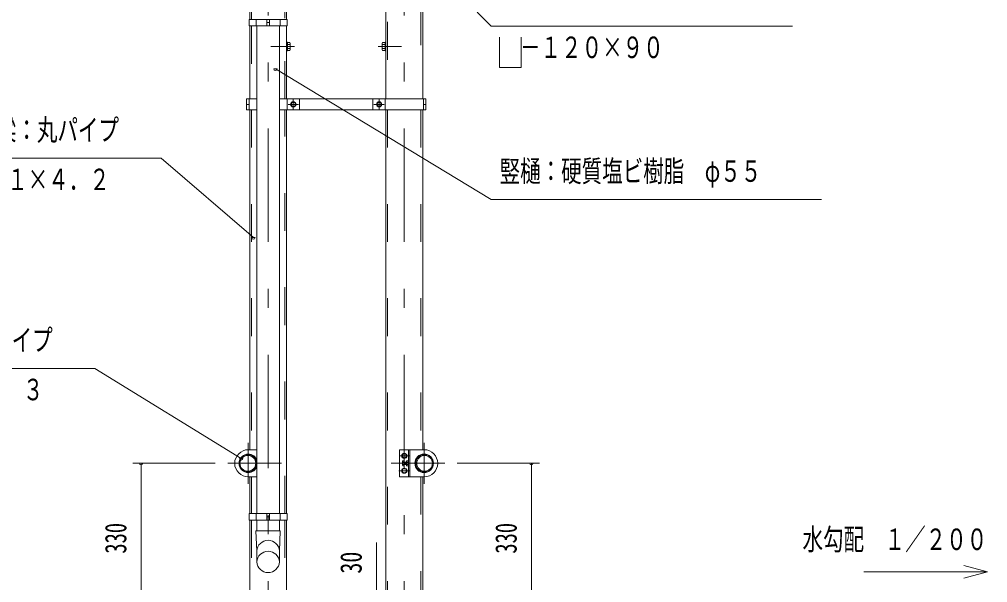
# Model space of a CAD drawing. Units: millimetres, scale not verified. Extents: x -31547 to 31550, y -14700 to 14700.
# Drawn here: x 18687 to 26900, y 1676 to 6454 of the extents above; entities that cross this region are included whole.
import ezdxf
from ezdxf.enums import TextEntityAlignment as Align

# ---------------------------------------------------------------- set-up
doc = ezdxf.new("R2010")
doc.units = ezdxf.units.MM
doc.header["$LTSCALE"] = 80
doc.linetypes.add('USER2', pattern=[10, 4, -6])
doc.linetypes.add('USER3', pattern=[24, 12, -5, 2, -5])
for name, color, linetype, lineweight in [('0-6_2-02BOLD', 7, 'Continuous', 18), ('0-7_2-12HIDDEN', 3, 'USER2', 18), ('0-8_2-22CENTER', 3, 'USER3', 18), ('0-9_2-42THIN', 4, 'Continuous', 18), ('0-A_2-52DIM', 3, 'Continuous', 18)]:
    doc.layers.add(name, color=color, linetype=linetype, lineweight=lineweight)
doc.styles.add('ＭＳ ゴシック', font='')
doc.styles.get('ＭＳ ゴシック').set_extended_font_data('MS Gothic')

msp = doc.modelspace()

# ---------------------------------------------------------------- linework, layer by layer
at = {"layer": '0-6_2-02BOLD'}
for p, q in [((21796.42, 7209.27), (21796.42, 5778.4)), ((20953.26, 6788.06), (20953.26, 6453.9)), ((20635.82, 6453.9), (20635.82, 6397.9)), ((20695.47, 6453.9), (20695.47, 6397.9)), ((20786.66, 6453.9), (20786.66, 6397.9)), ((20786.66, 6425.9), (20808.01, 6425.9)), ((20808.01, 6453.9), (20808.01, 6397.9)), ((20899.16, 6453.9), (20899.16, 6397.9)), ((20635.82, 6397.9), (20958.86, 6397.9)), ((20641.41, 6397.9), (20641.41, 5778.4)), ((20701.08, 6397.9), (20701.08, 2260.9)), ((20893.61, 2260.9), (20893.61, 6397.9)), ((20953.26, 5778.4), (20953.26, 6397.9)), ((20960.26, 6259.65), (20953.26, 6259.65)), ((20960.26, 6186.15), (20960.26, 6259.65)), ((21764.91, 6251.78), (21768.08, 6257.26)), ((21764.91, 6194.03), (21764.91, 6251.78)), ((21768.08, 6257.26), (21789.41, 6257.26)), ((20960.26, 6186.15), (20953.26, 6186.15)), ((20981.59, 6240.08), (20960.26, 6240.08)), ((20981.59, 6205.73), (20960.26, 6205.73)), ((20981.59, 6188.55), (20960.26, 6188.55)), ((20984.76, 6194.03), (20981.59, 6188.55)), ((21768.08, 6240.08), (21789.41, 6240.08)), ((21768.08, 6205.73), (21789.41, 6205.73)), ((21789.41, 6186.15), (21796.42, 6186.15)), ((20614.47, 5778.4), (20701.08, 5778.4)), ((20635.82, 5778.4), (20635.82, 5687.41)), ((22135.2, 5778.4), (20893.61, 5778.4)), ((20958.87, 5778.4), (20958.87, 5687.41)), ((20993.43, 5743.01), (21010.93, 5753.12)), ((21010.93, 5753.12), (21028.43, 5743.01)), ((21063.87, 5778.4), (21063.87, 5687.41)), ((21685.81, 5778.4), (21685.81, 5687.41)), ((21790.8, 5778.4), (21790.8, 5687.41)), ((22113.85, 5778.4), (22113.85, 5687.41)), ((20614.47, 5732.91), (20635.82, 5732.91)), ((20641.41, 5687.41), (20641.41, 2803.4)), ((20953.26, 2260.9), (20953.26, 5687.41)), ((21010.93, 5712.69), (21028.43, 5722.81)), ((21028.43, 5743.01), (21028.43, 5722.81)), ((21721.24, 5743.01), (21721.24, 5722.81)), ((21738.74, 5712.69), (21721.24, 5722.81)), ((21756.25, 5722.81), (21738.74, 5712.69)), ((21756.25, 5743.01), (21756.25, 5722.81)), ((21796.42, 5687.41), (21796.42, -532.1)), ((22108.27, 5687.41), (22108.27, 2803.4)), ((22135.2, 5732.91), (22113.85, 5732.91)), ((20629.34, 2803.4), (20701.08, 2803.4)), ((21987.34, 2803.4), (21987.34, 2572.4)), ((21952.34, 2771.11), (21934.84, 2761.01)), ((21934.84, 2761.01), (21934.84, 2740.8)), ((21969.84, 2761.01), (21952.34, 2771.11)), ((21952.34, 2645.11), (21934.84, 2635)), ((21934.84, 2635), (21934.84, 2614.8)), ((21938.34, 2670.75), (21940.1, 2667.7)), ((21940.1, 2698.01), (21952.34, 2698.01)), ((21940.1, 2677.8), (21952.34, 2677.8)), ((21940.1, 2667.7), (21952.34, 2667.7)), ((21952.34, 2667.7), (21952.34, 2708.11)), ((21969.84, 2698.4), (21952.34, 2698.4)), ((21969.84, 2677.4), (21952.34, 2677.4)), ((21969.84, 2635), (21952.34, 2645.11)), ((21969.84, 2705.05), (21971.61, 2708.11)), ((21971.61, 2708.11), (21987.34, 2708.11)), ((21971.61, 2698.01), (21987.34, 2698.01)), ((21971.61, 2677.8), (21987.34, 2677.8)), ((22046.14, 2698.4), (22042.29, 2698.4)), ((22046.14, 2677.4), (22042.29, 2677.4)), ((22046.14, 2677.41), (22046.14, 2698.4)), ((22049.63, 2694.9), (22046.14, 2698.4)), ((22046.14, 2677.41), (22049.63, 2680.9)), ((22049.63, 2694.9), (22049.63, 2680.9)), ((20629.34, 2572.4), (20701.08, 2572.4)), ((20641.41, 2572.4), (20641.41, 2260.9)), ((22120.34, 2572.4), (21910.35, 2572.4)), ((22108.26, 2572.4), (22108.28, -532.1)), ((20635.82, 2260.9), (20958.86, 2260.9)), ((20695.47, 2260.9), (20695.47, 2204.9)), ((20786.66, 2260.9), (20786.66, 2204.9)), ((20786.66, 2232.9), (20808.01, 2232.9)), ((20808.01, 2260.9), (20808.01, 2204.9)), ((20899.16, 2260.9), (20899.16, 2204.9)), ((20958.86, 2260.9), (20958.86, 2204.9)), ((20701.06, 2115.78), (20701.06, 2204.9)), ((20893.55, 2115.78), (20893.55, 2204.9)), ((20953.26, 2204.9), (20953.26, -532.1))]:
    msp.add_line(p, q, dxfattribs=at)
for points in [[(20246.2, 7504.7), (20641.41, 7344.93), (20641.41, 6453.9)], [(21796.42, 7209.27), (21952.34, 7447.9), (22108.27, 7344.93), (22108.27, 5778.4)], [(20635.82, 6453.9), (20958.86, 6453.9), (20958.86, 6397.9)], [(20984.76, 6194.03), (20984.76, 6251.78), (20981.59, 6257.26), (20960.26, 6257.26)], [(21789.41, 6186.15), (21789.41, 6259.65), (21796.42, 6259.65)], [(21764.91, 6194.03), (21768.08, 6188.55), (21789.41, 6188.55)], [(20614.47, 5778.4), (20614.47, 5687.41), (20701.08, 5687.41)], [(22135.2, 5778.4), (22135.2, 5687.41), (20893.61, 5687.41)], [(21756.25, 5743.01), (21738.74, 5753.12), (21721.24, 5743.01)], [(20993.43, 5743.01), (20993.43, 5722.81), (21010.93, 5712.69)], [(22120.34, 2803.4), (21910.35, 2803.4), (21910.35, 2572.4)], [(21969.84, 2761.01), (21969.84, 2740.8), (21952.33, 2730.69), (21934.84, 2740.8)], [(21969.84, 2635), (21969.84, 2614.8), (21952.33, 2604.69), (21934.84, 2614.8)], [(21938.34, 2670.75), (21938.34, 2705.05), (21940.1, 2708.11), (21952.34, 2708.11)], [(21969.84, 2705.05), (21969.84, 2670.75), (21971.61, 2667.7), (21987.34, 2667.7)], [(20635.82, 2260.9), (20635.82, 2204.9), (20958.86, 2204.9)], [(20641.41, 2204.9), (20641.41, -532.1), (20953.26, -532.1)], [(20694.07, 2115.79), (20701.08, 1941.96), (20701.08, 1851.51)], [(20893.57, 1851.51), (20893.57, 1941.96), (20900.57, 2115.79), (20694.07, 2115.79)]]:
    msp.add_lwpolyline(points, dxfattribs=at)
for centre, radius in [((21010.93, 5732.91), 21.88), ((21010.93, 5732.91), 17.15), ((21738.74, 5732.91), 21.88), ((21738.74, 5732.91), 17.15), ((20625.31, 2687.9), 74.72), ((20625.31, 2687.9), 66.67), ((21952.34, 2750.9), 21.88), ((21952.34, 2750.9), 17.15), ((22120.34, 2687.9), 78.75), ((22124.36, 2687.9), 74.72), ((22124.36, 2687.9), 66.67), ((21952.34, 2624.9), 21.88), ((21952.34, 2624.9), 17.15)]:
    msp.add_circle(centre, radius, dxfattribs=at)
for centre, radius, start, end in [((20971.52, 6248.67), 13.24, 319.56883, 0), ((21778.16, 6248.67), 13.24, 180, 220.43117), ((20971.51, 6197.14), 13.24, 0, 40.4283), ((20936.53, 6222.9), 48.23, 339.13568, 20.86429), ((21813.14, 6222.9), 48.23, 159.13571, 200.86432), ((21778.16, 6197.14), 13.24, 139.5717, 180), ((20629.34, 2687.9), 115.5, 90, 270), ((22120.34, 2687.9), 115.5, 270, 90), ((20629.34, 2687.9), 78.75, 24.35744, 335.64256), ((21946.44, 2703.06), 8.11, 180, 218.54623), ((21968.12, 2687.91), 29.79, 160.17088, 199.83133), ((21946.45, 2672.75), 8.11, 141.46857, 180), ((21999.62, 2687.9), 29.79, 160.16867, 199.82912), ((21977.95, 2703.06), 8.11, 180, 218.53143), ((21977.95, 2672.75), 8.11, 141.45377, 180), ((20797.34, 1938.53), 96.43, 3.55867, 176.44133), ((20797.34, 1845.52), 96.43, 3.55867, 176.44133), ((20797.34, 1857.5), 96.44, 183.56303, 356.43697)]:
    msp.add_arc(centre, radius, start, end, dxfattribs=at)
at = {"layer": '0-7_2-12HIDDEN'}
for p, q in [((20656.11, 7354.66), (20656.11, 6453.9)), ((22093.57, 7354.67), (22093.57, 5778.4)), ((21811.12, 7231.92), (21811.12, 5778.4)), ((20938.56, 6782.72), (20938.56, 6453.9)), ((20656.11, 6397.9), (20656.11, 5778.4)), ((20938.56, 5778.4), (20938.56, 6397.9)), ((20656.11, 5687.41), (20656.11, 2803.4)), ((20938.56, 2260.9), (20938.56, 5687.41)), ((21811.12, 5687.41), (21811.12, -532.1)), ((22093.57, 5687.41), (22093.57, 2803.4)), ((21998.54, 2803.4), (21998.54, 2572.4)), ((20656.11, 2572.4), (20656.11, 2260.9)), ((22093.56, 2572.4), (22093.58, -532.1)), ((20656.11, 2204.9), (20656.11, -532.1)), ((20938.56, 2204.9), (20938.56, -532.1))]:
    msp.add_line(p, q, dxfattribs=at)
at = {"layer": '0-8_2-22CENTER'}
for p, q in [((20797.34, 7447.9), (20797.34, -1302.1)), ((21952.34, 7447.9), (21952.34, -1302.1)), ((21019.76, 6222.9), (20820.26, 6222.9)), ((21729.91, 6222.9), (21929.41, 6222.9)), ((21010.93, 5776.65), (21010.93, 5689.16)), ((21738.74, 5776.65), (21738.74, 5689.16)), ((20967.17, 5732.91), (21054.68, 5732.91)), ((21782.49, 5732.91), (21694.98, 5732.91)), ((20629.34, 2862.9), (20629.34, 2512.9)), ((22120.34, 2862.9), (22120.34, 2512.9)), ((21996.09, 2750.9), (21908.59, 2750.9)), ((20454.34, 2687.9), (20909.33, 2687.9)), ((22295.33, 2687.9), (21840.34, 2687.9)), ((21996.09, 2624.9), (21906.3, 2624.9))]:
    msp.add_line(p, q, dxfattribs=at)
at = {"layer": '0-9_2-42THIN'}
for p, q in [((21952.34, 2695.6), (21969.84, 2695.6)), ((21952.34, 2680.2), (21969.84, 2680.2)), ((22041.96, 2695.6), (22048.93, 2695.6)), ((22041.96, 2680.2), (22048.93, 2680.2))]:
    msp.add_line(p, q, dxfattribs=at)
at = {"layer": '0-A_2-52DIM'}
for p, q in [((22690.19, 6396.09), (21601.64, 7500.38)), ((22690.19, 6396.09), (25245.2, 6396.09)), ((20872.79, 6033), (20844.79, 6033)), ((22690.19, 4926.09), (20858.79, 6033)), ((22690.19, 4926.09), (25490.2, 4926.09)), ((20686.05, 4602.32), (20658.05, 4602.32)), ((19327.34, 3492.9), (17367.33, 3492.9)), ((19327.33, 3492.9), (20569, 2728.79)), ((20583, 2728.79), (20555, 2728.79)), ((20349.34, 2687.9), (19649.34, 2687.9)), ((19733.34, 2687.9), (19705.34, 2687.9)), ((19719.34, 2687.9), (19719.34, 1532.9)), ((22400.34, 2687.9), (23100.33, 2687.9)), ((23044.34, 2687.9), (23016.34, 2687.9)), ((23030.34, 2687.9), (23030.34, 1532.9)), ((21715.78, 1445.03), (21715.78, 2015.9)), ((26900.26, 1767.69), (26697.42, 1822.04)), ((26900.26, 1767.69), (25850.26, 1767.69)), ((26900.26, 1767.69), (26697.42, 1713.33))]:
    msp.add_line(p, q, dxfattribs=at)
for points in [[(22760.19, 6303.61), (22760.19, 6046.09), (22944.49, 6046.09), (22944.49, 6303.61)], [(17929.94, 5275.48), (19889.93, 5275.48), (20672.05, 4602.32)]]:
    msp.add_lwpolyline(points, dxfattribs=at)
for centre in [(20858.79, 6033), (20672.05, 4602.32), (20569, 2728.79), (19719.34, 2687.9), (23030.34, 2687.9)]:
    msp.add_arc(centre, 14, 180, 0, dxfattribs=at)

# ---------------------------------------------------------------- texts
at = {"layer": '0-A_2-52DIM', "color": 7, "style": 'ＭＳ ゴシック', "width": 0.7}
for s, p in [('\u3000－１２０×９０', (22760.19, 6070.96)), ('柱・梁：丸パイプ', (18139.94, 5370.36)), ('竪樋：硬質塩ビ樹脂\u3000φ５５', (22760.19, 5020.97)), ('φ８９．１×４．２', (17929.94, 4950.35)), ('車止め：丸パイプ', (17577.33, 3587.78)), ('φ４２．７×２．３', (17367.33, 3167.77)), ('水勾配\u3000１／２００', (25330.11, 1897.56))]:
    msp.add_text(s, height=182.3, dxfattribs=at).set_placement(p, align=Align.BOTTOM_LEFT)
at = {"layer": '0-A_2-52DIM', "color": 7, "style": 'ＭＳ ゴシック'}
for s, width, p in [('330', 0.7, (19649.34, 1921.65)), ('330', 0.7, (22960.34, 1921.65)), ('30', 0.75, (21645.78, 1752.26))]:
    msp.add_text(s, height=182.3, rotation=90, dxfattribs=dict(at, width=width)).set_placement(p, align=Align.BOTTOM_LEFT)

doc.saveas('drawing.dxf')
